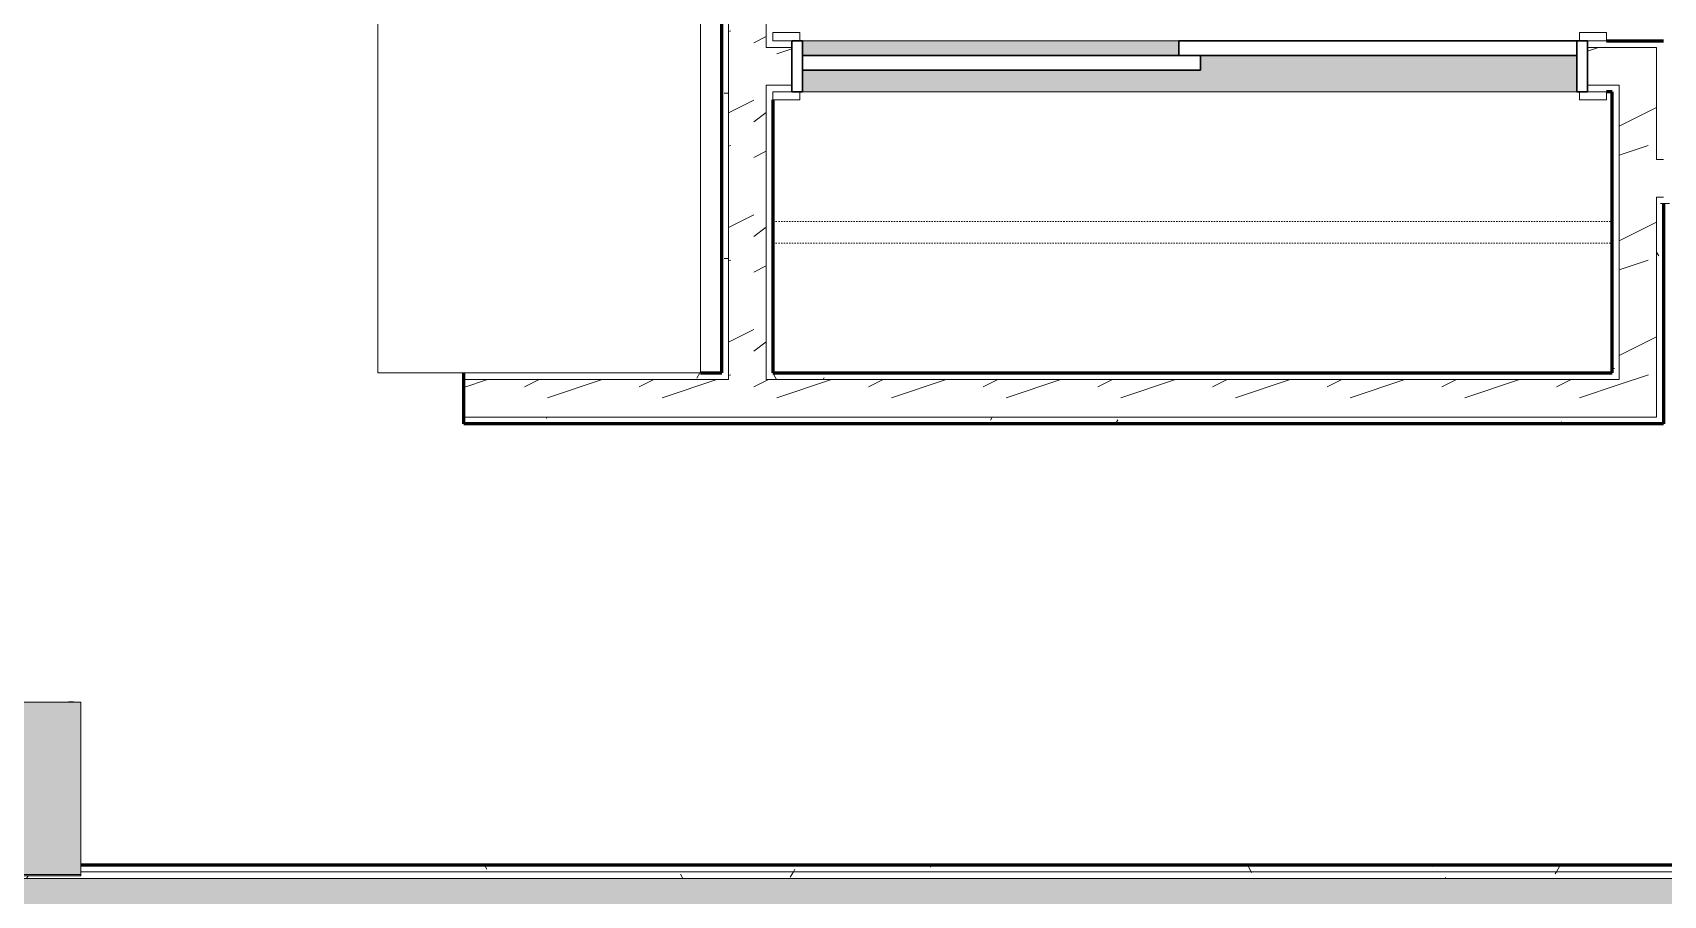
# Model space of a CAD drawing. Header units: inches. Extents: x -4169 to -1846, y 9706 to 12377.
# Drawn here: x -3745.6 to -3593.9, y 10349.8 to 10430 of the extents above; entities that cross this region are included whole.
import ezdxf

# ---------------------------------------------------------------- set-up
doc = ezdxf.new("R2010")
doc.units = ezdxf.units.IN
doc.header["$MEASUREMENT"] = 0
doc.linetypes.add('Dash', pattern=[0.25, 0.125, -0.125])
for name, color, linetype, lineweight in [('0-1', 7, 'Continuous', 5), ('0-2', 7, 'Continuous', 18), ('A-DOOR-1', 250, 'Continuous', 9), ('A-DOOR-2', 90, 'Continuous', 30), ('A-DOOR-FRAM-1', 90, 'Continuous', 30), ('A-WALL', 113, 'Continuous', 18), ('A-WALL-1', 8, 'Continuous', 5), ('A-WALL-3', 50, 'Continuous', 60), ('A-WALL-4', 7, 'Continuous', 18), ('A-WALL-PATT-1', 250, 'Continuous', 9), ('A-WALL-PATT-2', 253, 'Continuous', 9), ('A-WALL-PATT-4', 111, 'Continuous', 9), ('I-FURN-1', 250, 'Continuous', 9), ('I-FURN-3', 55, 'Continuous', 9), ('I-WALL-3', 2, 'Continuous', 60), ('Q-CASE-HDLN-1', 250, 'Dash', 9), ('Q-SPCQ-1', 250, 'Continuous', 9)]:
    doc.layers.add(name, color=color, linetype=linetype, lineweight=lineweight)
pattern_1 = [(0, (0, 0), (20.48, 5.12), [0.845, -14.515, 0.845, -14.515, -81.92]), (0, (0, 0), (20.48, 5.12), [-30.72, 0.845, -29.875, 0.845, -14.515, -35.84]), (0, (0, 0), (20.48, 5.12), [-76.8, 0.845, -9.395, 0.845, -24.755]), (120, (7.68, 2.56), (-14.67405006737632, 15.1762002695053), [0.8449999999999999, -14.515, 0.8449999999999999, -14.515, -81.91999999999999]), (120, (7.68, 2.56), (-14.67405006737632, 15.1762002695053), [-30.72, 0.8449999999999999, -29.875, 0.8449999999999999, -14.515, -35.84]), (120, (7.68, 2.56), (-14.67405006737632, 15.1762002695053), [-76.79999999999998, 0.8449999999999999, -9.394999999999998, 0.8449999999999999, -24.755]), (240, (10.24, 12.8), (-5.805949932623669, -20.2962002695053), [0.845, -14.515, 0.845, -14.515, -81.92]), (240, (10.24, 12.8), (-5.805949932623669, -20.2962002695053), [-30.72, 0.845, -29.875, 0.845, -14.515, -35.84]), (240, (10.24, 12.8), (-5.805949932623669, -20.2962002695053), [-76.8, 0.845, -9.395, 0.845, -24.755])]
pattern_2 = [(216.87, (4.265, 10.662), (31.98716190389133, 21.32545714244463), [5.331, -47.981]), (206.565, (10.662, 7.464), (-10.66247606731217, -10.66200980650436), [11.921, -11.921]), (198.435, (10.662, 2.132), (-21.3244936496746, -10.66258686177925), [6.743999999999999, -26.974])]

# ---------------------------------------------------------------- blocks, each defined once
blk = doc.blocks.new('Entertainment_Center_14771 - Entertainment_Center_14771-1372851-ENLARGED RCP - 2ND FLOOR PLAN')
at = {"layer": 'I-FURN-3'}
for points in [[(-35.99999999998618, 10.00000000000369), (-35.99999999998413, -5.999999999996418), (36.00000000001602, -5.999999999996418), (36.00000000001398, 10.00000000000369), (18.00000000001159, 10.00000000000131), (18.00000000000869, 6.000000000008526), (-17.9999999999838, 6.000000000003751), (-17.99999999998431, 10.00000000000591), (-34.99999999998607, 10.00000000000369)], [(-35.33949627383185, 10.03105564532143), (-35.31145101684756, 10.00000000000369), (-34.85038860367478, 10.00000000000386), (-34.85038860367478, 10.0310556453216), (-35.31271590990519, 10.03105564532143)], [(-19.65737888948905, 10.03180722574782), (-19.65737888948905, 10.00000000000531), (-18.662903161217, 10.00000000000548), (-18.662903161217, 10.031807225748), (-18.99999999998647, 10.031807225748)], [(18.6629031612494, 10.03180722574765), (18.6629031612494, 10.00000000000088), (19.65737888952162, 10.00000000000105), (19.65737888952162, 10.03180722574782), (19.00000000001529, 10.03180722574782)], [(34.85038860370684, 10.00000000000352), (35.33949627386425, 10.00000000000352), (35.31271590993725, 10.03105564532143), (34.85038860370684, 10.03105564532143)], [(-35.99999999998396, -6.124999999267799), (36.00000000001619, -6.12499999925842), (36.00000000001602, -5.999999999996418), (-35.99999999998413, -6.000000000005797)]]:
    blk.add_hatch(color=256, dxfattribs=at).paths.add_polyline_path(points, flags=0)
at = {"layer": 'I-FURN-1'}
for p, q in [((-35.99999999999967, -6), (-35.99999999999967, 9.999999999999998)), ((-35.99999999999967, 9.999999999999998), (-17.99999999999967, 9.999999999999998)), ((-35.33949627384766, 9.99999999999999), (-35.33949627384766, 10.03105564531765)), ((-35.33949627384766, 10.03105564531765), (-34.85038860369035, 10.03105564531765)), ((-34.85038860369035, 10.03105564531765), (-34.85038860369035, 9.999999999999892)), ((-19.6573788895046, 9.999999999999698), (-19.6573788895046, 10.03180722574411)), ((-19.6573788895046, 10.03180722574411), (-18.66290316123274, 10.03180722574411)), ((-18.66290316123274, 10.03180722574411), (-18.66290316123274, 9.999999999999485)), ((-17.99999999999967, 9.999999999999998), (-17.99999999999967, 5.999999999999998)), ((18.00000000000032, 5.999999999999998), (18.00000000000032, 9.999999999999998)), ((18.00000000000032, 9.999999999999998), (36.00000000000033, 9.999999999999998)), ((18.66290316123406, 10.03180722574411), (19.65737888950592, 10.03180722574411)), ((18.66290316123406, 9.9999999999997), (18.66290316123406, 10.03180722574411)), ((19.65737888950592, 10.03180722574411), (19.65737888950592, 9.999999999999911)), ((34.85038860369104, 9.999999999999892), (34.85038860369104, 10.03105564531765)), ((34.85038860369104, 10.03105564531765), (35.33949627384835, 10.03105564531765)), ((35.33949627384835, 10.03105564531765), (35.33949627384835, 9.999999999999776)), ((36.00000000000033, 9.999999999999998), (36.00000000000033, -6)), ((-17.99999999999967, 5.999999999999998), (18.00000000000032, 5.999999999999998)), ((36.00000000000033, -6), (-35.99999999999967, -6)), ((-35.99999999999967, -6.125), (-35.99999999999967, -6)), ((36.00000000000033, -6), (-35.99999999999967, -6)), ((36.00000000000033, -6.125), (36.00000000000033, -6)), ((-35.99999999999967, -6.125), (36.00000000000033, -6.125))]:
    blk.add_line(p, q, dxfattribs=at)
blk = doc.blocks.new('FOLDING_SLIDING CLOSET - 72_ x 80_-1372885-ENLARGED RCP - 2ND FLOOR PLAN')
at = {"layer": 'A-DOOR-1'}
for p, q in [((-38.75000000000009, 3.250000000038078), (-36.25000000000008, 3.250000000038078)), ((-38.75000000000009, 2.500000000038504), (-38.75000000000009, 3.250000000038078)), ((-36.25000000000008, 3.250000000038078), (-36.25000000000008, 2.500000000038504)), ((36.24999999999989, 3.250000000038078), (38.74999999999988, 3.250000000038078)), ((36.24999999999989, 2.500000000038504), (36.24999999999989, 3.250000000038078)), ((38.74999999999988, 3.250000000038078), (38.74999999999988, 2.500000000038504)), ((-36.25000000000008, 2.500000000038504), (-38.75000000000009, 2.500000000038504)), ((38.74999999999988, 2.500000000038504), (36.24999999999989, 2.500000000038504)), ((-38.75000000000009, -2.250000000000026), (-36.25000000000011, -2.250000000000026)), ((-38.75000000000009, -3.000000000000026), (-38.75000000000009, -2.250000000000026)), ((-36.25000000000011, -3.000000000000026), (-38.75000000000009, -3.000000000000026)), ((-36.25000000000011, -2.250000000000026), (-36.25000000000011, -3.000000000000026)), ((36.24999999999987, -2.250000000000026), (38.74999999999987, -2.250000000000026)), ((36.24999999999987, -3.000000000000026), (36.24999999999987, -2.250000000000026)), ((38.74999999999987, -3.000000000000026), (36.24999999999987, -3.000000000000026)), ((38.74999999999987, -2.250000000000026), (38.74999999999987, -3.000000000000026))]:
    blk.add_line(p, q, dxfattribs=at)
at = {"layer": 'A-DOOR-2'}
for p, q in [((-1.000000000000097, 0.5000000000000034), (35.99999999999987, 0.5000000000000034)), ((-1.000000000000092, -0.8750000000000295), (-1.000000000000092, 0.5000000000000034)), ((35.99999999999987, 0.5000000000000034), (35.99999999999987, -0.8750000000000295)), ((-36.0000000000001, -0.8750000000000295), (0.9999999999999057, -0.8750000000000295)), ((-36.0000000000001, -2.250000000000026), (-36.0000000000001, -0.8750000000000295)), ((35.99999999999988, -0.8750000000000295), (-1.000000000000092, -0.8750000000000295)), ((0.9999999999999057, -0.8750000000000295), (0.9999999999999057, -2.250000000000026)), ((0.9999999999999057, -2.250000000000026), (-36.0000000000001, -2.250000000000026))]:
    blk.add_line(p, q, dxfattribs=at)
at = {"layer": 'A-DOOR-FRAM-1'}
for p, q in [((-37.00000000000011, 2.500000000038503), (-36.00000000000009, 2.500000000038503)), ((-37.00000000000011, -2.250000000000026), (-37.00000000000011, 2.500000000038503)), ((-36.00000000000009, 2.500000000038503), (-36.00000000000009, -2.250000000000026)), ((35.99999999999989, 2.500000000000038), (36.99999999999989, 2.500000000000038)), ((35.99999999999989, -2.249999999999949), (35.99999999999989, 2.500000000000038)), ((36.99999999999989, 2.500000000000038), (36.99999999999989, -2.249999999999949)), ((-36.00000000000009, -2.250000000000026), (-37.00000000000011, -2.250000000000026)), ((36.99999999999989, -2.249999999999949), (35.99999999999989, -2.249999999999949))]:
    blk.add_line(p, q, dxfattribs=at)
blk = doc.blocks.new('OD_CW_Closet - OD_CW_Closet-2021435-ENLARGED RCP - 2ND FLOOR PLAN')
at = {"layer": 'Q-CASE-HDLN-1'}
for p, q in [((3.48770491863891, 2.124999998943112), (75.48770491863887, 2.124999998943112)), ((0.7377049180327883, -9.937500000528633), (78.7846332137461, -9.937500000528633)), ((0.7377049180327883, -11.93750000052863), (78.7846332137461, -11.93750000052863))]:
    blk.add_line(p, q, dxfattribs=at)
blk = doc.blocks.new('Refrigerator_-_Side-by-Side_6047 - 36_ X 30_-345559-ENLARGED RCP - 2ND FLOOR PLAN')
at = {"layer": 'Q-SPCQ-1'}
for p, q in [((17.87499999999981, 14.42220360188391), (-17.87500000000018, 14.42220360188391)), ((-17.87500000000018, 14.42220360188391), (-17.87500000000018, -15.57779639811609)), ((17.8749999999998, -15.57779639811608), (17.8749999999998, 14.42220360188391)), ((-17.87500000000018, -15.57779639811608), (17.87499999999981, -15.57779639811608))]:
    blk.add_line(p, q, dxfattribs=at)
blk = doc.blocks.new('CTR - 1st Phase - Unit Layouts_rvt-1-ENLARGED RCP - 2ND FLOOR PLAN')
at = {"layer": 'A-WALL-1'}
h = blk.add_hatch(color=256, dxfattribs=at)
h.paths.add_polyline_path([(-3673.991075186619, 10424.46439610945), (-3601.991075186618, 10424.46439610945), (-3601.991075186618, 10427.8393961095), (-3636.991075186618, 10427.8393961095), (-3636.991075186618, 10426.4643961095), (-3673.991075186619, 10426.4643961095)], flags=0)
h.paths.add_polyline_path([(-3638.991075186619, 10427.83939610951), (-3638.991075186619, 10429.21439610947), (-3673.991075186618, 10429.21439610947), (-3673.991075186619, 10427.83939610951), (-3666.779782812101, 10427.83939610951)], flags=0)
at = {"layer": 'A-WALL-PATT-1'}
h = blk.add_hatch(dxfattribs=at)
h.set_pattern_fill('FP_1', color=256, style=0, pattern_type=2)
h.set_pattern_definition(pattern_1)
h.paths.add_polyline_path([(-3680.866075186777, 10398.33939611058), (-3680.866075186777, 10447.2547787433), (-3681.491075186777, 10447.2547787433), (-3681.491075186777, 10398.33939611058)], flags=0)
h.paths.add_polyline_path([(-3681.491075186777, 10471.2547787433), (-3680.866075186777, 10471.2547787433), (-3680.866075186776, 10547.18939611052), (-3681.491075186776, 10547.18939611052), (-3681.491075186777, 10471.83783083719)], flags=0)
h = blk.add_hatch(dxfattribs=at)
h.set_pattern_fill('FP_1', color=256, style=0, pattern_type=2)
h.set_pattern_definition(pattern_1)
h.paths.add_polyline_path([(-3676.741075186982, 10398.33939611058), (-3676.741075186777, 10425.08939610947), (-3677.366075186771, 10425.08939610947), (-3677.366075186771, 10398.33939611058)], flags=0)
h.paths.add_polyline_path([(-3676.741075186772, 10428.58939610947), (-3676.741075186771, 10547.18939611052), (-3677.366075186771, 10547.18939611052), (-3677.366075186771, 10428.58939610947)], flags=0)
h = blk.add_hatch(dxfattribs=at)
h.set_pattern_fill('FP_1', color=256, style=0, pattern_type=2)
h.set_pattern_definition(pattern_1)
h.paths.add_polyline_path([(-3593.944146891218, 10393.58939611056), (-3593.944146891217, 10414.66439611027), (-3594.569146891218, 10414.66439611027), (-3594.569146891218, 10393.58939611056)], flags=0)
h.paths.add_polyline_path([(-3593.944146891217, 10418.16439611027), (-3593.944146891215, 10428.58939610945), (-3594.569146891218, 10428.58939610945), (-3594.569146891218, 10418.16439611028)], flags=0)
h = blk.add_hatch(dxfattribs=at)
h.set_pattern_fill('FP_1', color=256, style=0, pattern_type=2)
h.set_pattern_definition(pattern_1)
h.paths.add_polyline_path([(-3598.069146891233, 10397.71439611058), (-3598.06914689122, 10424.46439610927), (-3598.69414689122, 10424.46439610946), (-3598.694146891221, 10397.71439611058)], flags=0)
h = blk.add_hatch(dxfattribs=at)
h.set_pattern_fill('FP_1', color=256, style=0, pattern_type=2)
h.set_pattern_definition(pattern_1)
h.paths.add_polyline_path([(-3503.67373667909, 10418.16439611026), (-3503.67373667909, 10418.78939611026), (-3547.85962685429, 10418.78939611026), (-3547.85962685429, 10418.16439611026), (-3506.391434614901, 10418.16439611026)], flags=0)
h.paths.add_polyline_path([(-3554.098736679237, 10418.16439611026), (-3551.35962685429, 10418.16439611026), (-3551.35962685429, 10418.78939611027), (-3554.098736679237, 10418.78939611027)], flags=0)
h.paths.add_polyline_path([(-3590.098736679237, 10418.16439611027), (-3590.098736679237, 10418.78939611027), (-3593.944146891217, 10418.78939611027), (-3593.944146891217, 10418.16439611027)], flags=0)
h = blk.add_hatch(dxfattribs=at)
h.set_pattern_fill('FP_1', color=256, style=0, pattern_type=2)
h.set_pattern_definition(pattern_1)
h.paths.add_polyline_path([(-3503.67373667909, 10414.03939611025), (-3503.67373667909, 10414.66439611025), (-3554.098736679237, 10414.66439611025), (-3554.098736679237, 10414.03939611027), (-3504.673736679718, 10414.03939611025)], flags=0)
h.paths.add_polyline_path([(-3592.277480224252, 10414.03939611027), (-3590.098736679237, 10414.03939611027), (-3590.098736679237, 10414.66439611027), (-3593.944146891217, 10414.66439611027), (-3593.944146891217, 10414.03939611027)], flags=0)
h = blk.add_hatch(dxfattribs=at)
h.set_pattern_fill('FP_1', color=256, style=0, pattern_type=2)
h.set_pattern_definition(pattern_1)
h.paths.add_polyline_path([(-3598.694146891221, 10397.71439611058), (-3598.694146891221, 10398.33939611057), (-3677.366075186771, 10398.33939611058), (-3677.366075186771, 10397.71439611058), (-3599.247846729069, 10397.71439611058)], flags=0)
h.paths.add_polyline_path([(-3680.947850887716, 10397.71439611058), (-3680.866075186777, 10397.71439611058), (-3680.866075186777, 10398.33939611058), (-3705.491075186626, 10398.3393961105), (-3705.491075186626, 10397.71439611058), (-3681.491075186777, 10397.71439611058)], flags=0)
h = blk.add_hatch(dxfattribs=at)
h.set_pattern_fill('FP_1', color=256, style=0, pattern_type=2)
h.set_pattern_definition(pattern_1)
h.paths.add_polyline_path([(-3594.569146891221, 10393.58939611056), (-3594.569146891218, 10394.21439611056), (-3705.491075186626, 10394.21439611056), (-3705.491075186627, 10393.58939611056), (-3598.06914689122, 10393.58939611056)], flags=0)
at = {"layer": 'A-WALL-PATT-2'}
h = blk.add_hatch(dxfattribs=at)
h.set_pattern_fill('FP_2', color=256, style=0, pattern_type=2)
h.set_pattern_definition(pattern_2)
h.paths.add_polyline_path([(-3677.366075186781, 10397.71439611058), (-3677.366075186771, 10548.03939611032), (-3680.866075186776, 10548.03939611032), (-3680.866075186777, 10471.2547787433), (-3679.116075186405, 10471.2547787433), (-3679.116075186406, 10447.2547787433), (-3680.866075186777, 10447.2547787433), (-3680.866075186777, 10397.71439611058)], flags=0)
h = blk.add_hatch(dxfattribs=at)
h.set_pattern_fill('FP_2', color=256, style=0, pattern_type=2)
h.set_pattern_definition(pattern_2)
h.paths.add_polyline_path([(-3599.247846729069, 10425.08939610945), (-3594.569146891218, 10425.08939610945), (-3594.569146891218, 10428.58939610945), (-3600.991075186618, 10428.58939610945), (-3600.991075186618, 10425.08939610945)], flags=0)
h.paths.add_polyline_path([(-3676.741075186772, 10425.08939610947), (-3674.99107518662, 10425.08939610947), (-3674.99107518662, 10428.58939610947), (-3677.366075186771, 10428.58939610947), (-3677.366075186771, 10425.08939610947)], flags=0)
h = blk.add_hatch(dxfattribs=at)
h.set_pattern_fill('FP_2', color=256, style=0, pattern_type=2)
h.set_pattern_definition(pattern_2)
h.paths.add_polyline_path([(-3594.569146891218, 10394.21439611056), (-3594.569146891218, 10425.08939610945), (-3598.06914689122, 10425.08939610945), (-3598.06914689122, 10394.21439611056)], flags=0)
h = blk.add_hatch(dxfattribs=at)
h.set_pattern_fill('FP_2', color=256, style=0, pattern_type=2)
h.set_pattern_definition(pattern_2)
h.paths.add_polyline_path([(-3503.67373667909, 10414.66439611025), (-3503.67373667909, 10418.16439611026), (-3554.098736679237, 10418.16439611026), (-3554.098736679237, 10414.66439611025), (-3506.391434614901, 10414.66439611025)], flags=0)
h.paths.add_polyline_path([(-3594.569146891218, 10414.66439611027), (-3590.098736679237, 10414.66439611027), (-3590.098736679237, 10418.16439611027), (-3594.569146891218, 10418.16439611028)], flags=0)
h = blk.add_hatch(dxfattribs=at)
h.set_pattern_fill('FP_2', color=256, style=0, pattern_type=2)
h.set_pattern_definition(pattern_2)
h.paths.add_polyline_path([(-3599.247846729069, 10394.21439611056), (-3598.06914689122, 10394.21439611056), (-3598.06914689122, 10397.71439611056), (-3705.491075186626, 10397.71439611058), (-3705.491075186626, 10394.21439611056), (-3666.779782812101, 10394.21439611056)], flags=0)
at = {"layer": 'A-WALL-3'}
for p, q in [((-3681.491075186773, 10398.33939611056), (-3681.491075186763, 10447.25477874328)), ((-3599.241075186614, 10429.21439610944), (-3593.944146891211, 10429.21439610944)), ((-3676.741075186768, 10423.71439610946), (-3676.741075186773, 10398.33939611056)), ((-3598.694146891211, 10424.46439610944), (-3599.241075186615, 10424.46439610944)), ((-3598.694146891215, 10398.33939611055), (-3598.694146891211, 10424.46439610944)), ((-3593.944146891214, 10414.03939611026), (-3593.944146891216, 10393.58939611055)), ((-3705.491075186623, 10393.58939611057), (-3705.491075186622, 10398.33939611057)), ((-3683.491075185981, 10398.33939611056), (-3681.491075186772, 10398.33939611056)), ((-3676.741075186773, 10398.33939611056), (-3598.694146891215, 10398.33939611055)), ((-3598.694146891216, 10393.58939611055), (-3705.491075186623, 10393.58939611057)), ((-3594.569146891217, 10393.58939611055), (-3598.694146891216, 10393.58939611055)), ((-3593.944146891216, 10393.58939611055), (-3594.569146891217, 10393.58939611055))]:
    blk.add_line(p, q, dxfattribs=at)
at = {"layer": 'A-WALL-4'}
for p, q in [((-3677.366075186744, 10548.03939611031), (-3677.366075186767, 10428.58939610945)), ((-3680.866075186764, 10447.25477874328), (-3680.866075186773, 10398.33939611056)), ((-3677.366075186767, 10428.58939610945), (-3676.741075186768, 10428.58939610945)), ((-3674.991075186613, 10428.58939610945), (-3676.741075186767, 10428.58939610945)), ((-3638.991075186614, 10429.21439610945), (-3673.991075186613, 10429.21439610945)), ((-3594.56914689121, 10428.58939610944), (-3600.991075186614, 10428.58939610944)), ((-3594.569146891211, 10425.08939610944), (-3594.56914689121, 10428.58939610944)), ((-3677.366075186767, 10425.08939610945), (-3676.741075186768, 10425.08939610945)), ((-3677.366075186767, 10425.08939610945), (-3677.366075186773, 10398.33939611056)), ((-3674.991075186614, 10425.08939610945), (-3676.741075186768, 10425.08939610945)), ((-3673.991075186614, 10424.46439610945), (-3601.991075186615, 10424.46439610944)), ((-3598.069146891211, 10425.08939610944), (-3600.991075186614, 10425.08939610944)), ((-3598.069146891211, 10424.46439610944), (-3598.069146891211, 10425.08939610944)), ((-3598.069146891211, 10424.46439610944), (-3598.069146891215, 10397.71439611055)), ((-3594.569146891211, 10424.46439610944), (-3594.569146891211, 10425.08939610944)), ((-3594.569146891211, 10424.46439610944), (-3594.569146891213, 10418.16439611026)), ((-3594.569146891213, 10418.16439611026), (-3593.944146891212, 10418.16439611026)), ((-3594.569146891213, 10414.66439611026), (-3593.944146891214, 10414.66439611026)), ((-3594.569146891213, 10414.66439611026), (-3594.569146891217, 10394.21439611055)), ((-3680.866075186773, 10397.71439611056), (-3680.866075186773, 10398.33939611056)), ((-3677.366075186772, 10397.71439611056), (-3677.366075186773, 10398.33939611056)), ((-3705.491075186622, 10397.71439611057), (-3680.866075186773, 10397.71439611056)), ((-3677.366075186772, 10397.71439611056), (-3598.694146891215, 10397.71439611055)), ((-3598.694146891215, 10397.71439611055), (-3598.069146891215, 10397.71439611055)), ((-3705.491075186622, 10394.21439611057), (-3598.694146891216, 10394.21439611055)), ((-3598.694146891216, 10394.21439611055), (-3598.069146891216, 10394.21439611055)), ((-3598.069146891216, 10394.21439611055), (-3594.569146891217, 10394.21439611054))]:
    blk.add_line(p, q, dxfattribs=at)
at = {"layer": '0-2'}
for name, p, rotation in [('Refrigerator_-_Side-by-Side_6047 - 36_ X 30_-345559-ENLARGED RCP - 2ND FLOOR PLAN', (-3697.913278787861, 10416.21439611049), 269.9999999999871), ('FOLDING_SLIDING CLOSET - 72_ x 80_-1372885-ENLARGED RCP - 2ND FLOOR PLAN', (-3637.991075186614, 10426.96439610949), 180)]:
    blk.add_blockref(name, p, dxfattribs=dict(at, rotation=rotation))
for name, p in [('OD_CW_Closet - OD_CW_Closet-2021435-ENLARGED RCP - 2ND FLOOR PLAN', (-3677.478780105253, 10422.33939611056)), ('Entertainment_Center_14771 - Entertainment_Center_14771-1372851-ENLARGED RCP - 2ND FLOOR PLAN', (-3777.107515410313, 10357.71439611144))]:
    blk.add_blockref(name, p, dxfattribs=at)

msp = doc.modelspace()

# ---------------------------------------------------------------- hatches: boundary and pattern name
at = {"layer": 'A-WALL-PATT-4'}
h = msp.add_hatch(dxfattribs=at)
h.set_pattern_fill('FP_1', color=256, style=0, pattern_type=2)
h.set_pattern_definition(pattern_1)
h.paths.add_polyline_path([(-3666.779782812101, 10351.96439611052), (-3505.298736679715, 10351.96439611052), (-3505.298736679715, 10352.58939611052), (-3741.10751541032, 10352.58939611052), (-3741.10751541032, 10351.96439611052), (-3734.311718895133, 10351.96439611052)], flags=0)
h.paths.add_polyline_path([(-3852.473736679716, 10351.96439611052), (-3813.10751541032, 10351.96439611052), (-3813.10751541032, 10352.58939611052), (-3852.473736679716, 10352.58939611052)], flags=0)
h = msp.add_hatch(dxfattribs=at)
h.set_pattern_fill('FP_1', color=256, style=0, pattern_type=2)
h.set_pattern_definition(pattern_1)
h.paths.add_polyline_path([(-3514.83292662528, 10351.33939611052), (-3504.673736679714, 10351.33939611052), (-3504.673736679714, 10351.96439611052), (-3741.10751541032, 10351.96439611052), (-3741.10751541032, 10351.58939611144), (-3813.10751541032, 10351.58939611144), (-3813.10751541032, 10351.96439611052), (-3852.473736679716, 10351.96439611052), (-3852.473736679716, 10351.33939611052), (-3531.715910646039, 10351.33939611052)], flags=0)
h = msp.add_hatch(dxfattribs=at)
h.set_pattern_fill('FP_4', color=256, style=0, pattern_type=2)
h.set_pattern_definition([(161.57, (0.32, 0.32), (-2.560496184573631, -0.0005373861552858683), [0, -18.214, 2.022, 0]), (18.43, (-0.32, 0.32), (-2.560496184573631, 0.0005373861552860904), [0, -18.214, 2.022, 0]), (108.43, (0.32, 0.32), (1.279220909290681, -6.400876726295667), [6.069999999999999, -14.166]), (71.57, (-0.32, 0.32), (1.279220909290681, 6.400876726295667), [6.07, -14.166])])
h.paths.add_polyline_path([(-3502.94397622912, 10345.83939611052), (-3501.923736679714, 10345.83939611052), (-3501.923736679714, 10351.33939611052), (-3852.473736679716, 10351.33939611052), (-3852.473736679716, 10345.83939611052), (-3508.031007774854, 10345.83939611052)], flags=0)

# ---------------------------------------------------------------- linework, layer by layer
at = {"layer": 'A-WALL'}
for p, q in [((-3852.473736679712, 10351.33939611051), (-3504.673736679709, 10351.3393961105)), ((-3741.107515410316, 10351.96439611051), (-3505.298736679711, 10351.9643961105))]:
    msp.add_line(p, q, dxfattribs=at)
at = {"layer": 'I-WALL-3'}
msp.add_line((-3741.107515410316, 10352.58939611051), (-3505.92373667971, 10352.5893961105), dxfattribs=at)

# ---------------------------------------------------------------- block references
at = {"layer": '0-1'}
msp.add_blockref('CTR - 1st Phase - Unit Layouts_rvt-1-ENLARGED RCP - 2ND FLOOR PLAN', (0, 0), dxfattribs=at)

doc.saveas('drawing.dxf')
